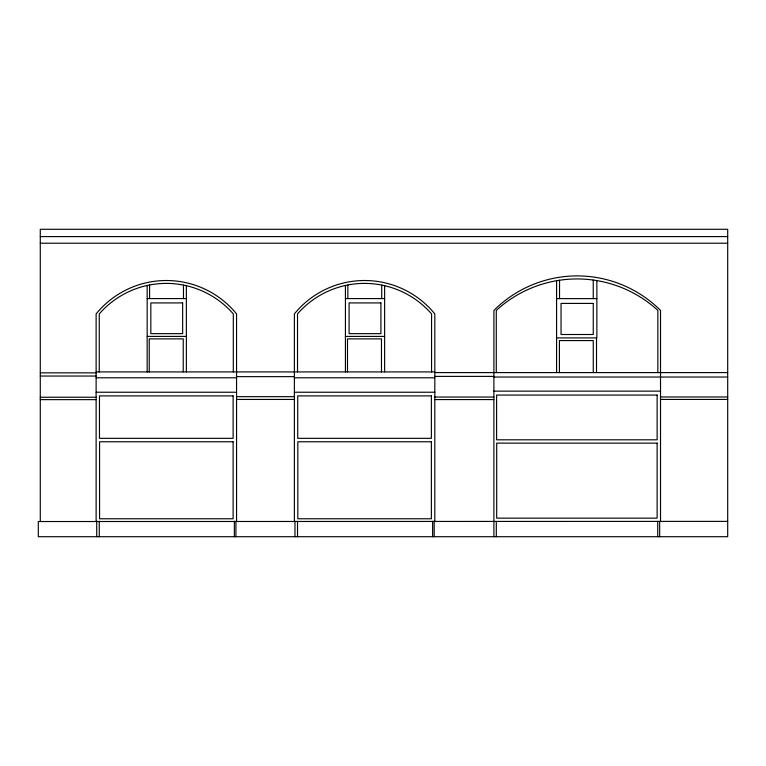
<?xml version="1.0" encoding="UTF-8"?>
<svg xmlns="http://www.w3.org/2000/svg" width="766" height="766" viewBox="0 0 766 766"><rect width="100%" height="100%" fill="white"/><g stroke="black" fill="none" stroke-linecap="round" stroke-linejoin="round"><path stroke-width="1.15" d="M40.282 521.531L40.282 229.293L727.7 229.293L727.7 536.707L38.3 536.707L38.3 521.531L727.7 521.378M40.282 236.589L727.7 236.589M40.282 243.215L727.7 243.215M147.168 298.577L186.368 298.577M345.428 298.577L384.628 298.577M556.585 298.616L596.867 298.616M147.168 336.408L186.368 336.408M345.428 336.408L384.628 336.408M556.585 337.902L596.867 337.902L596.867 280.595M96.123 371.922L434.82 371.922M434.82 372.592L727.7 372.592M40.282 372.851L96.123 372.851M40.282 376.049L96.123 376.049M434.82 376.393L493.898 376.393M236.56 376.642L294.383 376.642M493.898 377.044L727.7 377.044M96.123 377.791L236.56 377.791M294.383 377.791L434.82 377.791M493.898 391.139L660.522 391.139M96.123 392.23L236.56 392.23M294.383 392.23L434.82 392.23M236.56 396.673L294.383 396.673M434.82 397.047L493.898 397.047M660.522 396.97L727.7 396.97M40.282 397.238L96.123 397.238M236.56 399.44L294.383 399.44M660.522 399.431L727.7 399.431M40.282 399.641L96.123 399.641M434.82 399.574L493.898 399.574M660.522 521.378L660.522 310.421A117.82 117.82 0 0 0 493.898 310.421L493.898 536.707M659.67 521.378L659.67 536.707M657.86 372.592L657.86 310.421A119.429 119.429 0 0 0 496.282 310.421L496.282 372.592M657.726 521.378L657.726 536.707M596.513 337.902L596.513 372.592M593.238 280.05L593.238 298.616M593.257 372.592L593.257 340.583L559.419 340.583L559.419 372.592M559.534 280.241L559.534 298.616M556.585 280.72L556.585 372.592M496.311 521.378L496.311 536.707M434.82 521.253L434.82 313.897A90.541 90.541 0 0 0 294.383 313.897L294.383 521.253M434.178 521.253L434.178 536.707M432.627 521.253L432.627 536.707M431.564 371.922L431.564 313.897A88.885 88.885 0 0 0 297.514 313.897L297.514 371.922M384.628 285.699L384.628 371.922M381.717 285.076L381.717 298.577M381.478 371.922L381.478 338.869L347.486 338.869L347.486 371.922M347.85 284.981L347.85 298.577M345.428 285.479L345.428 371.922M297.524 521.253L297.524 536.707M294.977 521.253L294.977 536.707M236.56 521.253L236.56 313.897A90.541 90.541 0 0 0 96.123 313.897L96.123 521.253M235.918 521.253L235.918 536.707M234.367 521.253L234.367 536.707M233.304 371.922L233.304 313.897A88.885 88.885 0 0 0 99.264 313.897L99.264 371.922M186.368 285.699L186.368 371.922M183.467 285.076L183.467 298.577M183.227 371.922L183.227 338.869L149.226 338.869L149.226 371.922M149.59 284.981L149.59 298.577M147.168 285.479L147.168 371.922M99.264 521.253L99.264 536.707M96.717 521.253L96.717 536.707M182.653 302.924L150.825 302.924L150.825 333.66L182.653 333.66L182.653 302.924M380.913 302.924L349.085 302.924L349.085 333.66L380.913 333.66L380.913 302.924M593.257 303.413L561.038 303.413L561.038 334.503L593.257 334.503L593.257 303.413M657.123 395.065L496.607 395.065L496.607 439.808L657.123 439.808L657.123 395.065M233.113 395.898L99.465 395.898L99.465 438.324L233.113 438.324L233.113 395.898M431.373 395.898L297.725 395.898L297.725 438.324L431.373 438.324L431.373 395.898M233.113 441.771L99.57 441.771L99.57 518.774L233.113 518.774L233.113 441.771M431.373 441.771L297.83 441.771L297.83 518.774L431.373 518.774L431.373 441.771M657.123 443.131L496.694 443.131L496.694 518.151L657.123 518.151L657.123 443.131"/></g></svg>
